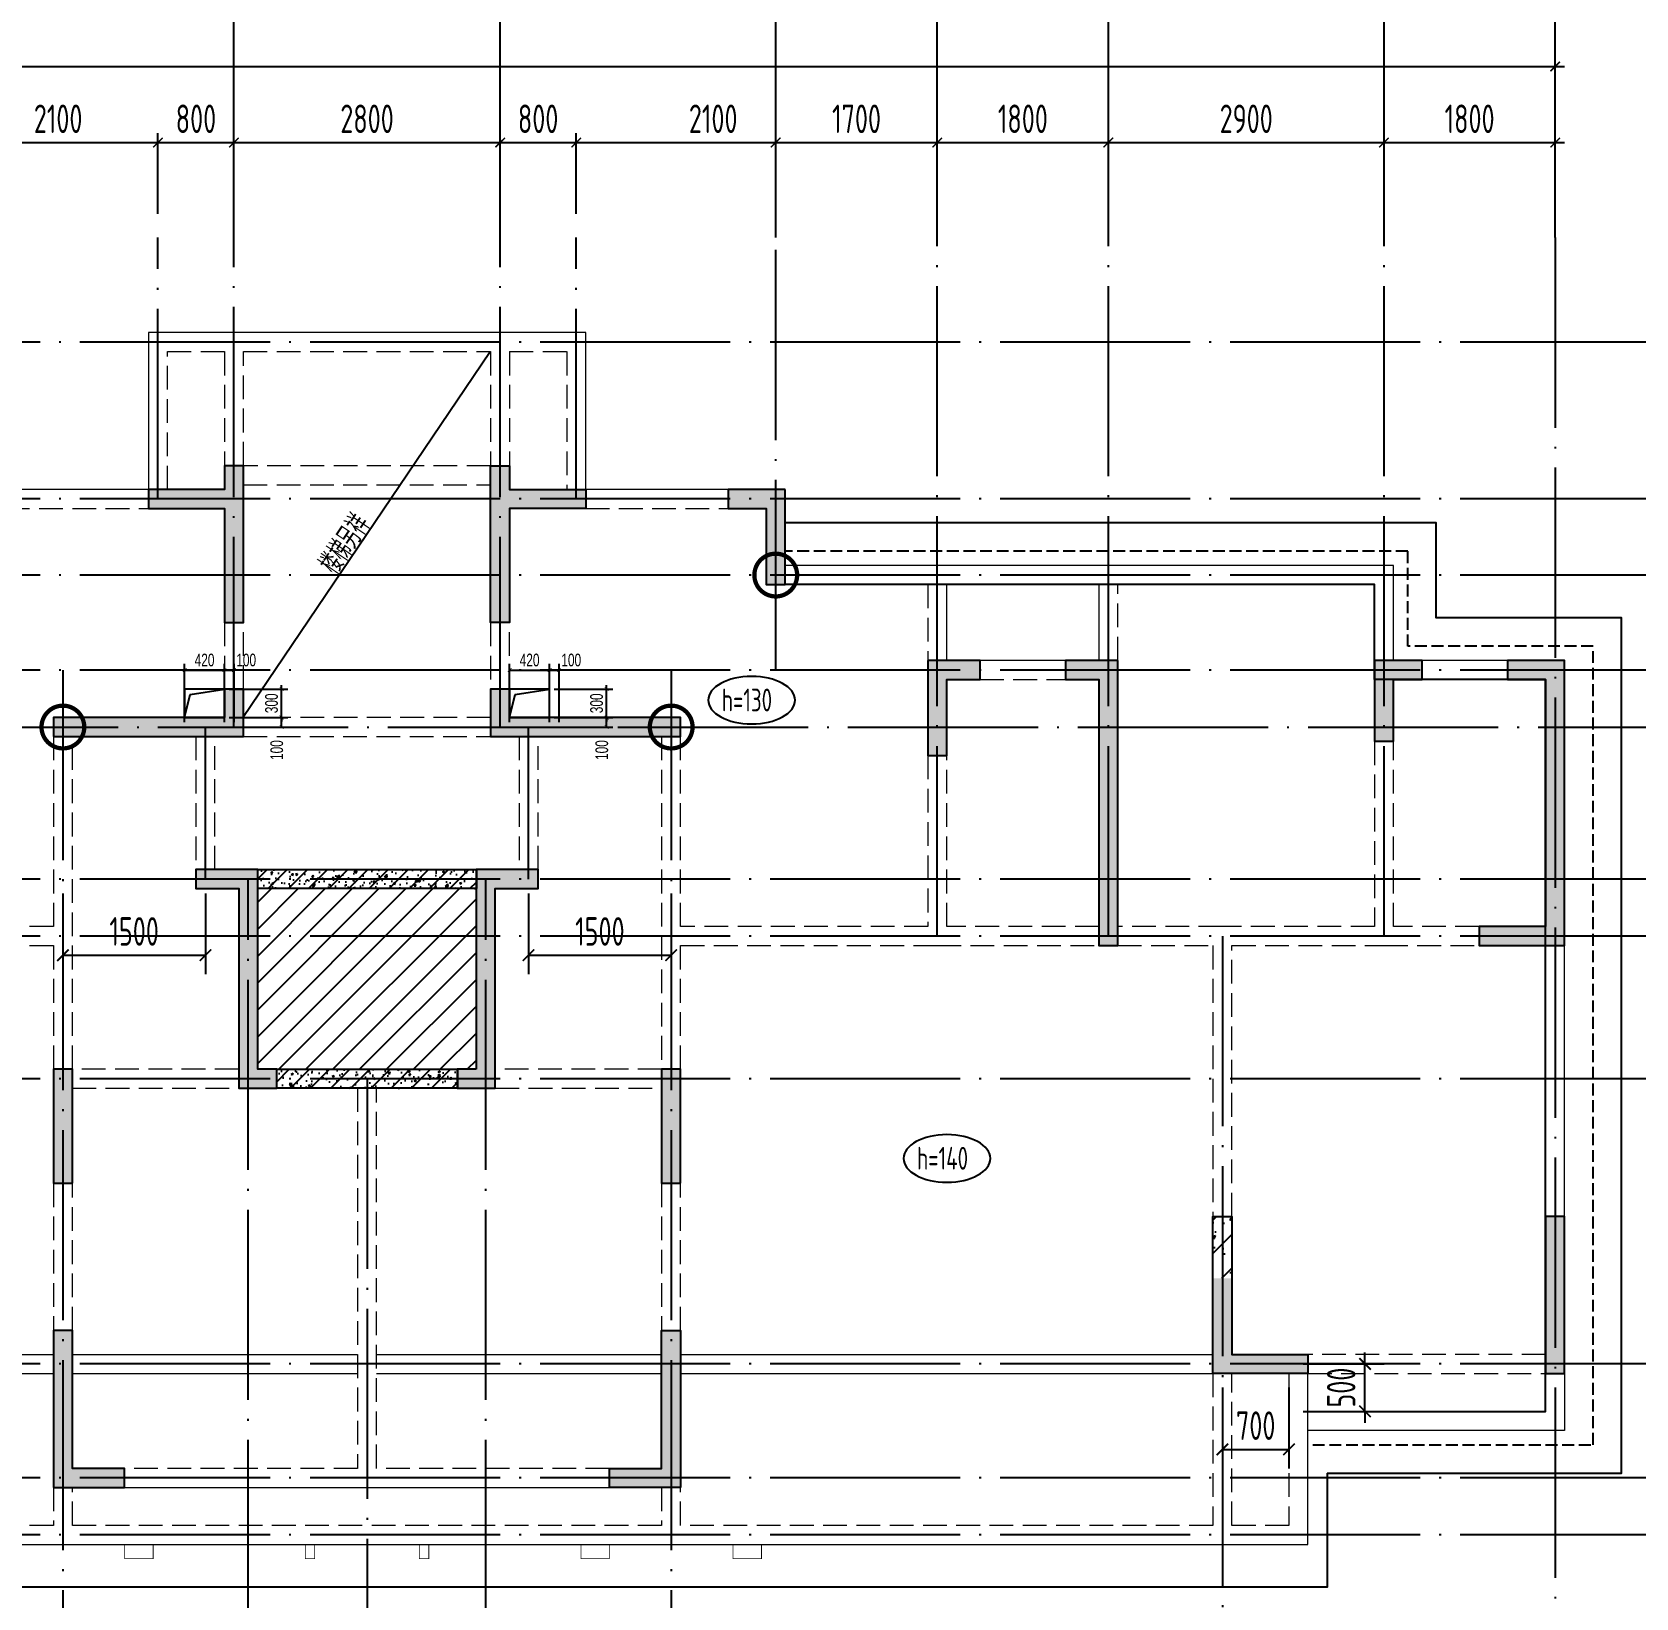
# Model space of a CAD drawing. Extents: x -668857 to 143095, y -247466 to 228182.
# Drawn here: x -179547 to -162672, y -145290 to -128815 of the extents above; entities that cross this region are included whole.
import ezdxf

# ---------------------------------------------------------------- set-up
doc = ezdxf.new("R2010")
doc.units = 0
doc.header["$LTSCALE"] = 1000
for name, pattern in [('#P_--_20B1_001_t3$0$DASH', [0.35, 0.25, -0.1]), ('DASH', [0.35, 0.25, -0.1]), ('DOTE', [2.42, 2, -0.2, 0.02, -0.2])]:
    doc.linetypes.add(name, pattern=pattern)
doc.layers.get('0').update_dxf_attribs({"linetype": 'CONTINUOUS'})
doc.layers.get('DEFPOINTS').update_dxf_attribs({"linetype": 'CONTINUOUS'})
doc.layers.add('+公共字体', color=7, linetype='CONTINUOUS', lineweight=20)
for name, color, linetype in [('A-AXIS', 1, 'CONTINUOUS'), ('A-DOTE', 10, 'DOTE'), ('HATCH', 8, 'CONTINUOUS'), ('ROOF', 183, 'CONTINUOUS'), ('S-B板填充', 251, 'CONTINUOUS'), ('S-B板标注', 3, 'CONTINUOUS'), ('S-B板边线', 2, 'CONTINUOUS'), ('S-B板配筋', 6, 'CONTINUOUS'), ('S-B板配筋号', 7, 'CONTINUOUS'), ('S-C承台编号', 6, 'CONTINUOUS'), ('S-D洞口', 4, 'CONTINUOUS'), ('S-D洞口标注', 3, 'CONTINUOUS'), ('S-J基础底板标注', 3, 'CONTINUOUS'), ('S-L主梁线', 4, 'DASH'), ('S-Q墙填充', 252, 'CONTINUOUS'), ('S-Q墙实线', 6, 'CONTINUOUS'), ('S-Q墙标注', 3, 'CONTINUOUS'), ('S-Y一般标注', 3, 'CONTINUOUS'), ('看线', 251, 'CONTINUOUS')]:
    doc.layers.add(name, color=color, linetype=linetype)
doc.styles.add('TSSD_DIMENSION', font='Tssdeng.shx', dxfattribs={"width": 0.7, "bigfont": 'tssdchn.shx'})
doc.styles.add('TSSD_REIN', font='tssdeng.shx', dxfattribs={"width": 0.7, "height": 300, "bigfont": 'tssdchn.shx'})
doc.styles.add('结构文字', font='zstxt.shx', dxfattribs={"width": 0.7, "bigfont": 'zshz.shx'})
doc.dimstyles.new('STRUCK', dxfattribs={"dimtxt": 400, "dimasz": 121, "dimexe": 200, "dimexo": 150, "dimgap": 115, "dimtad": 1, "dimdec": 0, "dimdsep": 46, "dimtxsty": '结构文字', "dimblk": 'ARCHTICK', "dimcen": 400, "dimclrd": 3, "dimclre": 3, "dimclrt": 7, "dimadec": 0, "dimazin": 0, "dimtfac": 1, "dimtdec": 0, "dimtix": 1, "dimtmove": 2, "dimatfit": 3, "dimldrblk": '_DIMX', "dimfxl": 0, "dimtolj": 1, "dimtzin": 0, "dimarcsym": 0})
doc.dimstyles.new('STRUCK30', dxfattribs={"dimscale": 0.33333, "dimtxt": 400, "dimasz": 121, "dimexe": 200, "dimexo": 150, "dimgap": 115, "dimtad": 1, "dimdec": 0, "dimdsep": 46, "dimtxsty": '结构文字', "dimblk": 'ARCHTICK', "dimcen": 400, "dimclrd": 3, "dimclre": 3, "dimclrt": 7, "dimadec": 0, "dimazin": 0, "dimtfac": 1, "dimtdec": 0, "dimtix": 1, "dimtmove": 2, "dimatfit": 3, "dimldrblk": '_DIMX', "dimfxl": 0, "dimtolj": 1, "dimtzin": 0, "dimarcsym": 0})
doc.dimstyles.new('TSSD_100_100', dxfattribs={"dimtxt": 300, "dimasz": 100, "dimexe": 100, "dimexo": 250, "dimgap": 100, "dimtad": 1, "dimdec": 0, "dimzin": 0, "dimdsep": 46, "dimtxsty": 'TSSD_DIMENSION', "dimblk": 'ARCHTICK', "dimcen": 0, "dimdle": 100, "dimclrt": 7, "dimadec": 0, "dimazin": 0, "dimtfac": 1, "dimtdec": 0, "dimtix": 1, "dimtmove": 2, "dimatfit": 3, "dimldrblk": 'ARCHTICK', "dimfxl": 0, "dimtolj": 1, "dimtzin": 0, "dimarcsym": 0})
pattern_1 = [(50, (221408.63, 60814.94), (215.17805, -18.82564), [22.5, -247.5]), (355, (221408.63, 60814.94), (-41.6254, 225.65764), [18, -198]), (100.4514, (221426.56, 60813.37), (173.5528, 206.83186), [19.12206, -210.34263]), (46.1842, (221408.63, 60874.94), (320.1723, -49.6557), [33.75, -371.25]), (96.6356, (221435.3, 60870.8), (280.3988, 292.23536), [28.6831, -315.5139]), (351.1842, (221408.63, 60874.94), (280.3986, 292.2356), [27, -297]), (21, (221438.63, 60859.94), (179.07212, -120.78567), [22.5, -247.5]), (326, (221438.63, 60859.94), (72.9946, 217.545), [18, -198]), (71.4514, (221453.55, 60849.87), (252.0668, 96.75915), [19.12206, -210.34263]), (37.5, (221408.63, 60814.94), (3.647957, 99.868156), [0, -195.6, 0, -201, 0, -198.75]), (7.5, (221408.63, 60814.94), (78.92086, 118.32351), [0, -114.6, 0, -191.1, 0, -75.75]), (327.5, (221341.73, 60814.94), (160.14673, -6.76646), [0, -75, 0, -234, 0, -310.5]), (317.5, (221311.73, 60814.94), (174.95585, 30.0315), [0, -97.5, 0, -155.4, 0, -220.5]), (45, (221408.63, 60814.94), (-106.06602, 106.06602), [])]

# ---------------------------------------------------------------- blocks, each defined once
blk = doc.blocks.new('_ArchTick')
at = {"color": 0, "linetype": 'ByBlock', "const_width": 0.15}
blk.add_lwpolyline([(-0.5, -0.5), (0.5, 0.5)], dxfattribs=at)
blk = doc.blocks.new('*D112')
at = {"layer": 'DEFPOINTS', "color": 0}
for p in [(40700, 19250), (39900, 18250), (40700, 18250)]:
    blk.add_point(p, dxfattribs=at)
at = {"layer": 'S-Y一般标注', "color": 0, "lineweight": -2}
for p, q in [((39800, 19250), (40800, 19250)), ((39900, 18500), (39900, 19350)), ((40700, 18500), (40700, 19350))]:
    blk.add_line(p, q, dxfattribs=at)
at = {"layer": 'S-Y一般标注', "color": 0, "lineweight": -2, "xscale": 100, "yscale": 100, "zscale": 100, "rotation": 180}
blk.add_blockref('_ArchTick', (39900, 19250), dxfattribs=at)
at = {"layer": 'S-Y一般标注', "color": 0, "lineweight": -2, "xscale": 100, "yscale": 100, "zscale": 100}
blk.add_blockref('_ArchTick', (40700, 19250), dxfattribs=at)
at = {"layer": 'S-Y一般标注', "color": 7, "insert": (40300, 19500), "char_height": 300, "attachment_point": 5, "style": 'TSSD_DIMENSION'}
blk.add_mtext('\\A1;800', dxfattribs=at)
blk = doc.blocks.new('*D113')
at = {"layer": 'DEFPOINTS', "color": 0}
for p in [(43500, 19250), (40700, 18250), (43500, 18250)]:
    blk.add_point(p, dxfattribs=at)
at = {"layer": 'S-Y一般标注', "color": 0, "lineweight": -2}
for p, q in [((40600, 19250), (43600, 19250)), ((40700, 18500), (40700, 19350)), ((43500, 18500), (43500, 19350))]:
    blk.add_line(p, q, dxfattribs=at)
at = {"layer": 'S-Y一般标注', "color": 0, "lineweight": -2, "xscale": 100, "yscale": 100, "zscale": 100, "rotation": 180}
blk.add_blockref('_ArchTick', (40700, 19250), dxfattribs=at)
at = {"layer": 'S-Y一般标注', "color": 0, "lineweight": -2, "xscale": 100, "yscale": 100, "zscale": 100}
blk.add_blockref('_ArchTick', (43500, 19250), dxfattribs=at)
at = {"layer": 'S-Y一般标注', "color": 7, "insert": (42100, 19500), "char_height": 300, "attachment_point": 5, "style": 'TSSD_DIMENSION'}
blk.add_mtext('\\A1;2800', dxfattribs=at)
blk = doc.blocks.new('*D114')
at = {"layer": 'DEFPOINTS', "color": 0}
for p in [(46400, 19250), (44300, 18250), (46400, 18250)]:
    blk.add_point(p, dxfattribs=at)
at = {"layer": 'S-Y一般标注', "color": 0, "lineweight": -2}
for p, q in [((44200, 19250), (46500, 19250)), ((44300, 18500), (44300, 19350)), ((46400, 18500), (46400, 19350))]:
    blk.add_line(p, q, dxfattribs=at)
at = {"layer": 'S-Y一般标注', "color": 0, "lineweight": -2, "xscale": 100, "yscale": 100, "zscale": 100, "rotation": 180}
blk.add_blockref('_ArchTick', (44300, 19250), dxfattribs=at)
at = {"layer": 'S-Y一般标注', "color": 0, "lineweight": -2, "xscale": 100, "yscale": 100, "zscale": 100}
blk.add_blockref('_ArchTick', (46400, 19250), dxfattribs=at)
at = {"layer": 'S-Y一般标注', "color": 7, "insert": (45742, 19500), "char_height": 300, "attachment_point": 5, "style": 'TSSD_DIMENSION'}
blk.add_mtext('\\A1;2100', dxfattribs=at)
blk = doc.blocks.new('*D115')
at = {"layer": 'DEFPOINTS', "color": 0}
for p in [(48100, 19250), (46400, 18250), (48100, 18250)]:
    blk.add_point(p, dxfattribs=at)
at = {"layer": 'S-Y一般标注', "color": 0, "lineweight": -2}
for p, q in [((46300, 19250), (48200, 19250)), ((46400, 18500), (46400, 19350)), ((48100, 18500), (48100, 19350))]:
    blk.add_line(p, q, dxfattribs=at)
at = {"layer": 'S-Y一般标注', "color": 0, "lineweight": -2, "xscale": 100, "yscale": 100, "zscale": 100, "rotation": 180}
blk.add_blockref('_ArchTick', (46400, 19250), dxfattribs=at)
at = {"layer": 'S-Y一般标注', "color": 0, "lineweight": -2, "xscale": 100, "yscale": 100, "zscale": 100}
blk.add_blockref('_ArchTick', (48100, 19250), dxfattribs=at)
at = {"layer": 'S-Y一般标注', "color": 7, "insert": (47250, 19500), "char_height": 300, "attachment_point": 5, "style": 'TSSD_DIMENSION'}
blk.add_mtext('\\A1;1700', dxfattribs=at)
blk = doc.blocks.new('*D116')
at = {"layer": 'DEFPOINTS', "color": 0}
for p in [(49900, 19250), (48100, 18250), (49900, 18250)]:
    blk.add_point(p, dxfattribs=at)
at = {"layer": 'S-Y一般标注', "color": 0, "lineweight": -2}
for p, q in [((48000, 19250), (50000, 19250)), ((48100, 18500), (48100, 19350)), ((49900, 18500), (49900, 19350))]:
    blk.add_line(p, q, dxfattribs=at)
at = {"layer": 'S-Y一般标注', "color": 0, "lineweight": -2, "xscale": 100, "yscale": 100, "zscale": 100, "rotation": 180}
blk.add_blockref('_ArchTick', (48100, 19250), dxfattribs=at)
at = {"layer": 'S-Y一般标注', "color": 0, "lineweight": -2, "xscale": 100, "yscale": 100, "zscale": 100}
blk.add_blockref('_ArchTick', (49900, 19250), dxfattribs=at)
at = {"layer": 'S-Y一般标注', "color": 7, "insert": (49000, 19500), "char_height": 300, "attachment_point": 5, "style": 'TSSD_DIMENSION'}
blk.add_mtext('\\A1;1800', dxfattribs=at)
blk = doc.blocks.new('*D117')
at = {"layer": 'DEFPOINTS', "color": 0}
for p in [(52800, 19250), (49900, 18250), (52800, 18250)]:
    blk.add_point(p, dxfattribs=at)
at = {"layer": 'S-Y一般标注', "color": 0, "lineweight": -2}
for p, q in [((49800, 19250), (52900, 19250)), ((49900, 18500), (49900, 19350)), ((52800, 18500), (52800, 19350))]:
    blk.add_line(p, q, dxfattribs=at)
at = {"layer": 'S-Y一般标注', "color": 0, "lineweight": -2, "xscale": 100, "yscale": 100, "zscale": 100, "rotation": 180}
blk.add_blockref('_ArchTick', (49900, 19250), dxfattribs=at)
at = {"layer": 'S-Y一般标注', "color": 0, "lineweight": -2, "xscale": 100, "yscale": 100, "zscale": 100}
blk.add_blockref('_ArchTick', (52800, 19250), dxfattribs=at)
at = {"layer": 'S-Y一般标注', "color": 7, "insert": (51350, 19500), "char_height": 300, "attachment_point": 5, "style": 'TSSD_DIMENSION'}
blk.add_mtext('\\A1;2900', dxfattribs=at)
blk = doc.blocks.new('*D118')
at = {"layer": 'DEFPOINTS', "color": 0}
for p in [(54600, 19250), (52800, 18250), (54600, 18250)]:
    blk.add_point(p, dxfattribs=at)
at = {"layer": 'S-Y一般标注', "color": 0, "lineweight": -2}
for p, q in [((52700, 19250), (54700, 19250)), ((52800, 18500), (52800, 19350)), ((54600, 18500), (54600, 19350))]:
    blk.add_line(p, q, dxfattribs=at)
at = {"layer": 'S-Y一般标注', "color": 0, "lineweight": -2, "xscale": 100, "yscale": 100, "zscale": 100, "rotation": 180}
blk.add_blockref('_ArchTick', (52800, 19250), dxfattribs=at)
at = {"layer": 'S-Y一般标注', "color": 0, "lineweight": -2, "xscale": 100, "yscale": 100, "zscale": 100}
blk.add_blockref('_ArchTick', (54600, 19250), dxfattribs=at)
at = {"layer": 'S-Y一般标注', "color": 7, "insert": (53700, 19500), "char_height": 300, "attachment_point": 5, "style": 'TSSD_DIMENSION'}
blk.add_mtext('\\A1;1800', dxfattribs=at)
blk = doc.blocks.new('*D119')
at = {"layer": 'DEFPOINTS', "color": 0}
for p in [(54600, 20050), (4600, 18250), (54600, 18250)]:
    blk.add_point(p, dxfattribs=at)
at = {"layer": 'S-Y一般标注', "color": 0, "lineweight": -2}
for p, q in [((4600, 18500), (4600, 20150)), ((54600, 18500), (54600, 20150)), ((4500, 20050), (54700, 20050))]:
    blk.add_line(p, q, dxfattribs=at)
at = {"layer": 'S-Y一般标注', "color": 0, "lineweight": -2, "xscale": 100, "yscale": 100, "zscale": 100, "rotation": 180}
blk.add_blockref('_ArchTick', (4600, 20050), dxfattribs=at)
at = {"layer": 'S-Y一般标注', "color": 0, "lineweight": -2, "xscale": 100, "yscale": 100, "zscale": 100}
blk.add_blockref('_ArchTick', (54600, 20050), dxfattribs=at)
at = {"layer": 'S-Y一般标注', "color": 7, "insert": (29600, 20300), "char_height": 300, "attachment_point": 5, "style": 'TSSD_DIMENSION'}
blk.add_mtext('\\A1;50000', dxfattribs=at)
blk = doc.blocks.new('*D132')
at = {"layer": 'DEFPOINTS', "color": 0}
for p in [(39900, 19250), (37800, 18250), (39900, 18250)]:
    blk.add_point(p, dxfattribs=at)
at = {"layer": 'S-Y一般标注', "color": 0, "lineweight": -2}
for p, q in [((37700, 19250), (40000, 19250)), ((37800, 18500), (37800, 19350)), ((39900, 18500), (39900, 19350))]:
    blk.add_line(p, q, dxfattribs=at)
at = {"layer": 'S-Y一般标注', "color": 0, "lineweight": -2, "xscale": 100, "yscale": 100, "zscale": 100, "rotation": 180}
blk.add_blockref('_ArchTick', (37800, 19250), dxfattribs=at)
at = {"layer": 'S-Y一般标注', "color": 0, "lineweight": -2, "xscale": 100, "yscale": 100, "zscale": 100}
blk.add_blockref('_ArchTick', (39900, 19250), dxfattribs=at)
at = {"layer": 'S-Y一般标注', "color": 7, "insert": (38850, 19500), "char_height": 300, "attachment_point": 5, "style": 'TSSD_DIMENSION'}
blk.add_mtext('\\A1;2100', dxfattribs=at)
blk = doc.blocks.new('*D133')
at = {"layer": 'DEFPOINTS', "color": 0}
for p in [(44300, 19250), (43500, 18250), (44300, 18250)]:
    blk.add_point(p, dxfattribs=at)
at = {"layer": 'S-Y一般标注', "color": 0, "lineweight": -2}
for p, q in [((43400, 19250), (44400, 19250)), ((43500, 18500), (43500, 19350)), ((44300, 18500), (44300, 19350))]:
    blk.add_line(p, q, dxfattribs=at)
at = {"layer": 'S-Y一般标注', "color": 0, "lineweight": -2, "xscale": 100, "yscale": 100, "zscale": 100, "rotation": 180}
blk.add_blockref('_ArchTick', (43500, 19250), dxfattribs=at)
at = {"layer": 'S-Y一般标注', "color": 0, "lineweight": -2, "xscale": 100, "yscale": 100, "zscale": 100}
blk.add_blockref('_ArchTick', (44300, 19250), dxfattribs=at)
at = {"layer": 'S-Y一般标注', "color": 7, "insert": (43900, 19500), "char_height": 300, "attachment_point": 5, "style": 'TSSD_DIMENSION'}
blk.add_mtext('\\A1;800', dxfattribs=at)
blk = doc.blocks.new('*D1054')
at = {"layer": 'DEFPOINTS', "color": 0}
for p in [(-174102, -135727), (-173502, -135727), (-174102, -136027)]:
    blk.add_point(p, dxfattribs=at)
at = {"layer": 'S-D洞口标注', "color": 3, "lineweight": -2}
for p, q in [((-174052, -135727), (-173436, -135727)), ((-173502, -135727), (-173502, -135687)), ((-173502, -136027), (-173502, -135727)), ((-174052, -136027), (-173436, -136027)), ((-173502, -136027), (-173502, -136067))]:
    blk.add_line(p, q, dxfattribs=at)
at = {"layer": 'S-D洞口标注', "color": 3, "lineweight": -2, "xscale": 40.33293, "yscale": 40.33293, "zscale": 40.33293}
for p, rotation in [((-173502, -135727), 270), ((-173502, -136027), 90)]:
    blk.add_blockref('_ArchTick', p, dxfattribs=dict(at, rotation=rotation))
at = {"layer": 'S-D洞口标注', "color": 7, "insert": (-173607, -135877), "char_height": 133.3, "attachment_point": 5, "rotation": 90, "style": '结构文字'}
blk.add_mtext('\\A1;300', dxfattribs=at)
blk = doc.blocks.new('_DIMX')
blk.add_line((-150, 0), (150, 0))
at = {"const_width": 50}
blk.add_lwpolyline([(-70, -70), (70, 70)], dxfattribs=at)
blk = doc.blocks.new('*D1055')
at = {"layer": 'DEFPOINTS', "color": 0}
for p in [(-174102, -135527), (-174522, -136127), (-174102, -136127)]:
    blk.add_point(p, dxfattribs=at)
at = {"layer": 'S-D洞口标注', "color": 3, "lineweight": -2}
for p, q in [((-174522, -136077), (-174522, -135461)), ((-174102, -136077), (-174102, -135461)), ((-174522, -135527), (-174102, -135527))]:
    blk.add_line(p, q, dxfattribs=at)
at = {"layer": 'S-D洞口标注', "color": 3, "lineweight": -2, "xscale": 40.33293, "yscale": 40.33293, "zscale": 40.33293, "rotation": 180}
blk.add_blockref('_ArchTick', (-174522, -135527), dxfattribs=at)
at = {"layer": 'S-D洞口标注', "color": 3, "lineweight": -2, "xscale": 40.33293, "yscale": 40.33293, "zscale": 40.33293}
blk.add_blockref('_ArchTick', (-174102, -135527), dxfattribs=at)
at = {"layer": 'S-D洞口标注', "color": 7, "insert": (-174312, -135422), "char_height": 133.3, "attachment_point": 5, "style": '结构文字'}
blk.add_mtext('\\A1;420', dxfattribs=at)
blk = doc.blocks.new('*D1056')
at = {"layer": 'DEFPOINTS', "color": 0}
for p in [(-174002, -135527), (-174102, -136127), (-174002, -136127)]:
    blk.add_point(p, dxfattribs=at)
at = {"layer": 'S-D洞口标注', "color": 3, "lineweight": -2}
for p, q in [((-174102, -136077), (-174102, -135461)), ((-174002, -136077), (-174002, -135461)), ((-174102, -135527), (-174002, -135527))]:
    blk.add_line(p, q, dxfattribs=at)
at = {"layer": 'S-D洞口标注', "color": 3, "lineweight": -2, "xscale": 40.33293, "yscale": 40.33293, "zscale": 40.33293, "rotation": 180}
blk.add_blockref('_ArchTick', (-174102, -135527), dxfattribs=at)
at = {"layer": 'S-D洞口标注', "color": 3, "lineweight": -2, "xscale": 40.33293, "yscale": 40.33293, "zscale": 40.33293}
blk.add_blockref('_ArchTick', (-174002, -135527), dxfattribs=at)
at = {"layer": 'S-D洞口标注', "color": 7, "insert": (-173874, -135422), "char_height": 133.3, "attachment_point": 5, "style": '结构文字'}
blk.add_mtext('\\A1;100', dxfattribs=at)
blk = doc.blocks.new('*D1057')
at = {"layer": 'DEFPOINTS', "color": 0}
for p in [(-174102, -136027), (-174102, -136127), (-173502, -136027)]:
    blk.add_point(p, dxfattribs=at)
at = {"layer": 'S-D洞口标注', "color": 3, "lineweight": -2}
for p, q in [((-174052, -136027), (-173436, -136027)), ((-174052, -136127), (-173436, -136127)), ((-173502, -136127), (-173502, -136027))]:
    blk.add_line(p, q, dxfattribs=at)
at = {"layer": 'S-D洞口标注', "color": 3, "lineweight": -2, "xscale": 40.33293, "yscale": 40.33293, "zscale": 40.33293}
for p, rotation in [((-173502, -136027), 90), ((-173502, -136127), 270)]:
    blk.add_blockref('_ArchTick', p, dxfattribs=dict(at, rotation=rotation))
at = {"layer": 'S-D洞口标注', "color": 7, "insert": (-173552, -136369), "char_height": 133.3, "attachment_point": 5, "rotation": 90, "style": '结构文字'}
blk.add_mtext('\\A1;100', dxfattribs=at)
blk = doc.blocks.new('*D1058')
at = {"layer": 'DEFPOINTS', "color": 0}
for p in [(-177522, -135727), (-176922, -135727), (-177522, -136027)]:
    blk.add_point(p, dxfattribs=at)
at = {"layer": 'S-D洞口标注', "color": 3, "lineweight": -2}
for p, q in [((-177472, -135727), (-176856, -135727)), ((-176922, -135727), (-176922, -135687)), ((-176922, -136027), (-176922, -135727)), ((-177472, -136027), (-176856, -136027)), ((-176922, -136027), (-176922, -136067))]:
    blk.add_line(p, q, dxfattribs=at)
at = {"layer": 'S-D洞口标注', "color": 3, "lineweight": -2, "xscale": 40.33293, "yscale": 40.33293, "zscale": 40.33293}
for p, rotation in [((-176922, -135727), 270), ((-176922, -136027), 90)]:
    blk.add_blockref('_ArchTick', p, dxfattribs=dict(at, rotation=rotation))
at = {"layer": 'S-D洞口标注', "color": 7, "insert": (-177027, -135877), "char_height": 133.3, "attachment_point": 5, "rotation": 90, "style": '结构文字'}
blk.add_mtext('\\A1;300', dxfattribs=at)
blk = doc.blocks.new('*D1059')
at = {"layer": 'DEFPOINTS', "color": 0}
for p in [(-177522, -135527), (-177942, -136127), (-177522, -136127)]:
    blk.add_point(p, dxfattribs=at)
at = {"layer": 'S-D洞口标注', "color": 3, "lineweight": -2}
for p, q in [((-177942, -136077), (-177942, -135461)), ((-177522, -136077), (-177522, -135461)), ((-177942, -135527), (-177522, -135527))]:
    blk.add_line(p, q, dxfattribs=at)
at = {"layer": 'S-D洞口标注', "color": 3, "lineweight": -2, "xscale": 40.33293, "yscale": 40.33293, "zscale": 40.33293, "rotation": 180}
blk.add_blockref('_ArchTick', (-177942, -135527), dxfattribs=at)
at = {"layer": 'S-D洞口标注', "color": 3, "lineweight": -2, "xscale": 40.33293, "yscale": 40.33293, "zscale": 40.33293}
blk.add_blockref('_ArchTick', (-177522, -135527), dxfattribs=at)
at = {"layer": 'S-D洞口标注', "color": 7, "insert": (-177732, -135422), "char_height": 133.3, "attachment_point": 5, "style": '结构文字'}
blk.add_mtext('\\A1;420', dxfattribs=at)
blk = doc.blocks.new('*D1060')
at = {"layer": 'DEFPOINTS', "color": 0}
for p in [(-177422, -135527), (-177522, -136127), (-177422, -136127)]:
    blk.add_point(p, dxfattribs=at)
at = {"layer": 'S-D洞口标注', "color": 3, "lineweight": -2}
for p, q in [((-177522, -136077), (-177522, -135461)), ((-177422, -136077), (-177422, -135461)), ((-177522, -135527), (-177422, -135527))]:
    blk.add_line(p, q, dxfattribs=at)
at = {"layer": 'S-D洞口标注', "color": 3, "lineweight": -2, "xscale": 40.33293, "yscale": 40.33293, "zscale": 40.33293, "rotation": 180}
blk.add_blockref('_ArchTick', (-177522, -135527), dxfattribs=at)
at = {"layer": 'S-D洞口标注', "color": 3, "lineweight": -2, "xscale": 40.33293, "yscale": 40.33293, "zscale": 40.33293}
blk.add_blockref('_ArchTick', (-177422, -135527), dxfattribs=at)
at = {"layer": 'S-D洞口标注', "color": 7, "insert": (-177294, -135422), "char_height": 133.3, "attachment_point": 5, "style": '结构文字'}
blk.add_mtext('\\A1;100', dxfattribs=at)
blk = doc.blocks.new('*D1061')
at = {"layer": 'DEFPOINTS', "color": 0}
for p in [(-177522, -136027), (-177522, -136127), (-176922, -136027)]:
    blk.add_point(p, dxfattribs=at)
at = {"layer": 'S-D洞口标注', "color": 3, "lineweight": -2}
for p, q in [((-177472, -136027), (-176856, -136027)), ((-177472, -136127), (-176856, -136127)), ((-176922, -136127), (-176922, -136027))]:
    blk.add_line(p, q, dxfattribs=at)
at = {"layer": 'S-D洞口标注', "color": 3, "lineweight": -2, "xscale": 40.33293, "yscale": 40.33293, "zscale": 40.33293}
for p, rotation in [((-176922, -136027), 90), ((-176922, -136127), 270)]:
    blk.add_blockref('_ArchTick', p, dxfattribs=dict(at, rotation=rotation))
at = {"layer": 'S-D洞口标注', "color": 7, "insert": (-176972, -136369), "char_height": 133.3, "attachment_point": 5, "rotation": 90, "style": '结构文字'}
blk.add_mtext('\\A1;100', dxfattribs=at)
blk = doc.blocks.new('20210729.21383035')
at = {"color": 30, "const_width": 8}
for points in [[(35650, 450), (35650, 300), (35950, 300), (35950, 450)], [(37550, 450), (37550, 300), (37650, 300), (37650, 450)], [(38850, 450), (38850, 300), (38750, 300), (38750, 450)], [(40750, 450), (40750, 300), (40450, 300), (40450, 450)], [(42350, 450), (42350, 300), (42050, 300), (42050, 450)]]:
    blk.add_lwpolyline(points, dxfattribs=at)
at = {"layer": 'ROOF', "ltscale": 0.8}
for points in [[(48300, 1200), (51400, 1200), (51400, 10200), (49450, 10200), (49450, 11200), (42600, 11200)], [(48150, 1850), (50600, 1850), (50600, 9550), (48800, 9550), (48800, 10550), (42600, 10550)]]:
    blk.add_lwpolyline(points, dxfattribs=at)
at = {"layer": '看线', "color": 202, "linetype": '#P_--_20B1_001_t3$0$DASH', "ltscale": 0.5}
blk.add_lwpolyline([(48150, 1500), (51100, 1500), (51100, 9900), (49150, 9900), (49150, 10900), (42600, 10900)], dxfattribs=at)
at = {"layer": '看线', "color": 201}
blk.add_lwpolyline([(48300, 1200), (48300, 0), (28100, 0), (28100, 1500), (25700, 1500)], dxfattribs=at)
blk = doc.blocks.new('20210803.22403995')
at = {"layer": '+公共字体', "color": 2, "const_width": 45}
for points in [[(-822438, -168387, 1), (-822438, -167937, 1), (-822438, -168387, -1)], [(-829938, -169986, 1), (-829938, -169536, 1), (-829938, -169986, -1)], [(-823538, -169986, 1), (-823538, -169536, 1), (-823538, -169986, -1)]]:
    blk.add_lwpolyline(points, format="xyb", dxfattribs=at)
blk = doc.blocks.new('20210804.00390298')
at = {"layer": 'S-Q墙填充'}
h = blk.add_hatch(dxfattribs=at)
h.set_pattern_fill('ARMORED', color=252, scale=30, style=0)
h.set_pattern_definition(pattern_1)
h.paths.add_polyline_path([(76842, 63749), (79142, 63749), (79142, 63549), (76842, 63549)])
h = blk.add_hatch(dxfattribs=at)
h.set_pattern_fill('ARMORED', color=252, scale=30, style=0)
h.set_pattern_definition(pattern_1)
h.paths.add_polyline_path([(77042, 61649), (78942, 61649), (78942, 61449), (77042, 61449)])
at = {"layer": 'S-B板边线'}
for points in [[(76842, 63749), (79142, 63749), (79142, 63549), (76842, 63549)], [(77042, 61649), (78942, 61649), (78942, 61449), (77042, 61449)]]:
    blk.add_lwpolyline(points, close=True, dxfattribs=at)
blk = doc.blocks.new('20210808.03393248')
at = {"layer": 'HATCH'}
h = blk.add_hatch(dxfattribs=at)
h.set_pattern_fill('ARMORED', color=252, scale=50, style=0)
h.set_pattern_definition([(50, (0, 0), (358.6301, -31.37607), [37.5, -412.5]), (355, (0, 0), (-69.3757, 376.0961), [30, -330]), (100.4514, (29.9, -2.6), (289.2547, 344.7198), [31.8701, -350.57106]), (46.1842, (0, 100), (533.6205, -82.7595), [56.25, -618.75]), (96.6356, (44.47, 93.1), (467.3314, 487.059), [47.8051, -525.8565]), (351.1842, (0, 100), (467.331, 487.0593), [45, -495]), (21, (50, 75), (298.4535, -201.30945), [37.5, -412.5]), (326, (50, 75), (121.6577, 362.575), [30, -330]), (71.4514, (74.87, 58.22), (420.1113, 161.26525), [31.8701, -350.57106]), (37.5, (0, 0), (6.07993, 166.44693), [0, -326, 0, -335, 0, -331.25]), (7.5, (0, 0), (131.53477, 197.20586), [0, -191, 0, -318.5, 0, -126.25]), (327.5, (-111.5, 0), (266.91122, -11.27744), [0, -125, 0, -390, 0, -517.5]), (317.5, (-161.5, 0), (291.5931, 50.0525), [0, -162.5, 0, -259, 0, -367.5]), (45, (0, 0), (-176.7767, 176.7767), [])])
h.paths.add_polyline_path([(120660, -101270), (120460, -101270), (120460, -101920), (120660, -101920)])
at = {"layer": 'S-Q墙填充'}
h = blk.add_hatch(color=252, dxfattribs=at)
h.dxf.hatch_style = 1
h.paths.add_polyline_path([(110260, -93720), (110260, -93370), (110060, -93370), (110060, -93620), (109261, -93620), (109261, -93820), (110060, -93820), (110060, -95020), (110260, -95020)])
h = blk.add_hatch(color=252, dxfattribs=at)
h.dxf.hatch_style = 1
h.paths.add_polyline_path([(112860, -93720), (112860, -93370), (113060, -93370), (113060, -93620), (113861, -93620), (113861, -93820), (113060, -93820), (113060, -95020), (112860, -95020)])
h = blk.add_hatch(color=252, dxfattribs=at)
h.dxf.hatch_style = 1
h.paths.add_polyline_path([(115960, -93620), (115361, -93620), (115361, -93820), (115760, -93820), (115760, -94620), (115960, -94620)])
h = blk.add_hatch(color=252, dxfattribs=at)
h.dxf.hatch_style = 1
h.paths.add_polyline_path([(117460, -95420), (117460, -96420), (117660, -96420), (117660, -95620), (118010, -95620), (118010, -95420)])
h = blk.add_hatch(color=252, dxfattribs=at)
h.dxf.hatch_style = 1
h.paths.add_polyline_path([(119460, -95420), (118910, -95420), (118910, -95620), (119260, -95620), (119260, -98420), (119460, -98420)])
h = blk.add_hatch(color=252, dxfattribs=at)
h.dxf.hatch_style = 1
h.paths.add_polyline_path([(122160, -95420), (122160, -96270), (122360, -96270), (122360, -95620), (122660, -95620), (122660, -95420)])
h = blk.add_hatch(color=252, dxfattribs=at)
h.dxf.hatch_style = 1
h.paths.add_polyline_path([(123960, -98220), (123260, -98220), (123260, -98420), (124160, -98420), (124160, -95420), (123560, -95420), (123560, -95620), (123960, -95620)])
h = blk.add_hatch(color=252, dxfattribs=at)
h.dxf.hatch_style = 1
h.paths.add_polyline_path([(108260, -96220), (109860, -96220), (110260, -96220), (110260, -95720), (110060, -95720), (110060, -96020), (109860, -96020), (108260, -96020)])
h = blk.add_hatch(color=252, dxfattribs=at)
h.dxf.hatch_style = 1
h.paths.add_polyline_path([(113060, -96020), (113060, -95720), (112860, -95720), (112860, -96220), (113260, -96220), (114860, -96220), (114860, -96020), (113260, -96020)])
h = blk.add_hatch(color=252, dxfattribs=at)
h.dxf.hatch_style = 1
h.paths.add_polyline_path([(110410, -97620), (109760, -97620), (109760, -97820), (110210, -97820), (110210, -99920), (110610, -99920), (110610, -99720), (110410, -99720)])
h = blk.add_hatch(color=252, dxfattribs=at)
h.dxf.hatch_style = 1
h.paths.add_polyline_path([(112710, -99720), (112510, -99720), (112510, -99920), (112910, -99920), (112910, -97820), (113360, -97820), (113360, -97620), (112710, -97620)])
h = blk.add_hatch(color=252, dxfattribs=at)
h.dxf.hatch_style = 1
h.paths.add_polyline_path([(108460, -100920), (108460, -99720), (108260, -99720), (108260, -100920)])
h = blk.add_hatch(color=252, dxfattribs=at)
h.dxf.hatch_style = 1
h.paths.add_polyline_path([(114860, -100920), (114860, -99720), (114660, -99720), (114660, -100920)])
h = blk.add_hatch(color=252, dxfattribs=at)
h.dxf.hatch_style = 1
h.paths.add_polyline_path([(124160, -102920), (124160, -101270), (123960, -101270), (123960, -102920)])
h = blk.add_hatch(color=252, dxfattribs=at)
h.dxf.hatch_style = 1
h.paths.add_polyline_path([(120460, -101920), (120660, -101920), (120660, -102720), (121360, -102720), (121460, -102720), (121460, -102920), (121360, -102920), (120460, -102920)])
h = blk.add_hatch(color=252, dxfattribs=at)
h.dxf.hatch_style = 1
h.paths.add_polyline_path([(108260, -104120), (109010, -104120), (109010, -103920), (108460, -103920), (108460, -102470), (108260, -102470)])
h = blk.add_hatch(color=252, dxfattribs=at)
h.dxf.hatch_style = 1
h.paths.add_polyline_path([(114860, -104120), (114110, -104120), (114110, -103920), (114660, -103920), (114660, -102820), (114660, -102470), (114860, -102470), (114860, -102820)])
at = {"layer": 'S-L主梁线', "linetype": 'ByBlock', "lineweight": 18}
for p, q in [((109261, -91970), (109261, -93620)), ((110161, -91970), (109261, -91970)), ((112960, -91970), (110161, -91970)), ((113861, -91970), (112960, -91970)), ((113861, -93620), (113861, -91970)), ((109261, -93620), (107760, -93620)), ((115361, -93620), (113861, -93620)), ((117560, -94420), (115960, -94420)), ((119360, -94420), (117560, -94420)), ((122360, -94420), (119360, -94420)), ((122360, -95420), (122360, -94420)), ((117660, -94620), (119260, -94620)), ((117660, -95420), (117660, -94620)), ((119260, -94620), (119260, -95420)), ((118910, -95420), (118010, -95420)), ((123560, -95420), (122660, -95420)), ((124160, -101270), (124160, -98420)), ((111560, -99720), (110610, -99720)), ((112510, -99720), (111560, -99720)), ((102660, -102720), (108260, -102720)), ((108460, -102720), (111460, -102720)), ((111660, -102720), (114660, -102720)), ((114860, -102720), (120460, -102720)), ((102660, -102920), (108260, -102920)), ((108460, -102920), (111460, -102920)), ((111660, -102920), (114660, -102920)), ((114860, -102920), (120460, -102920)), ((121460, -104720), (121460, -102920)), ((124160, -102920), (124160, -103520)), ((124160, -103520), (121460, -103520)), ((109010, -104120), (111560, -104120)), ((111560, -104120), (114110, -104120)), ((102560, -104720), (120560, -104720)), ((120560, -104720), (121460, -104720))]:
    blk.add_line(p, q, dxfattribs=at)
at = {"layer": 'S-L主梁线', "linetype": 'DASH', "lineweight": 18}
for p, q in [((109461, -93620), (109461, -92170)), ((109461, -92170), (110061, -92170)), ((110061, -92170), (110061, -93370)), ((110261, -92170), (112860, -92170)), ((110261, -93370), (110261, -92170)), ((112860, -92170), (112860, -93370)), ((113060, -92170), (113661, -92170)), ((113060, -92170), (113060, -93370)), ((113661, -92170), (113661, -93620)), ((112860, -93370), (110261, -93370)), ((110261, -93570), (112860, -93570)), ((107760, -93820), (109261, -93820)), ((113861, -93820), (115361, -93820)), ((115960, -94620), (117460, -94620)), ((117460, -94620), (117460, -95420)), ((119460, -94620), (122160, -94620)), ((119460, -95420), (119460, -94620)), ((122160, -94620), (122160, -95420)), ((110060, -95020), (110060, -95720)), ((110260, -95720), (110260, -95020)), ((112860, -95020), (112860, -95720)), ((113060, -95720), (113060, -95020)), ((118010, -95620), (118910, -95620)), ((122660, -95620), (123560, -95620)), ((112860, -96020), (110260, -96020)), ((108260, -96220), (108260, -98220)), ((108460, -98320), (108460, -96220)), ((109760, -96220), (109760, -97620)), ((109960, -97620), (109960, -96220)), ((110260, -96220), (112860, -96220)), ((113160, -96220), (113160, -97620)), ((113360, -97620), (113360, -96220)), ((114660, -96220), (114660, -98320)), ((114860, -98220), (114860, -96220)), ((122160, -96270), (122160, -98220)), ((122360, -98220), (122360, -96270)), ((117460, -96420), (117460, -98220)), ((117660, -98220), (117660, -96420)), ((112710, -97620), (110410, -97620)), ((110410, -97820), (112710, -97820)), ((108260, -98220), (105660, -98220)), ((108460, -99720), (108460, -98320)), ((114660, -98320), (114660, -99720)), ((117460, -98220), (114860, -98220)), ((119260, -98220), (117660, -98220)), ((120560, -98220), (119460, -98220)), ((122160, -98220), (120560, -98220)), ((123260, -98220), (122360, -98220)), ((105560, -98420), (108260, -98420)), ((108260, -98420), (108260, -99720)), ((114860, -98420), (117560, -98420)), ((114860, -99720), (114860, -98420)), ((117560, -98420), (119260, -98420)), ((119460, -98420), (120460, -98420)), ((120460, -98420), (120460, -101270)), ((120660, -98420), (122260, -98420)), ((120660, -101270), (120660, -98420)), ((122260, -98420), (123260, -98420)), ((123960, -98420), (123960, -101270)), ((110210, -99720), (108460, -99720)), ((114660, -99720), (112910, -99720)), ((108460, -99920), (110210, -99920)), ((110610, -99920), (111460, -99920)), ((111460, -99920), (111460, -103920)), ((111660, -103920), (111660, -99920)), ((111660, -99920), (112510, -99920)), ((112910, -99920), (114660, -99920)), ((108260, -100920), (108260, -102470)), ((108460, -102470), (108460, -100920)), ((114660, -100920), (114660, -102470)), ((114860, -102470), (114860, -100920)), ((123960, -102720), (121460, -102720)), ((120460, -102920), (120460, -104520)), ((120660, -104520), (120660, -102920)), ((121260, -102920), (121260, -104520)), ((121460, -102920), (123960, -102920)), ((123960, -103320), (123960, -102920)), ((121460, -103320), (123960, -103320)), ((111460, -103920), (109010, -103920)), ((114110, -103920), (111660, -103920)), ((108260, -104120), (108260, -104520)), ((108460, -104520), (108460, -104120)), ((114660, -104120), (114660, -104520)), ((114860, -104520), (114860, -104120)), ((108260, -104520), (102660, -104520)), ((114660, -104520), (108460, -104520)), ((120460, -104520), (114860, -104520)), ((121260, -104520), (120660, -104520))]:
    blk.add_line(p, q, dxfattribs=at)
at = {"layer": 'S-Q墙实线'}
for points in [[(110260, -93720), (110260, -93370), (110060, -93370), (110060, -93620), (109261, -93620), (109261, -93820), (110060, -93820), (110060, -95020), (110260, -95020), (110260, -93720)], [(112860, -93720), (112860, -93370), (113060, -93370), (113060, -93620), (113861, -93620), (113861, -93820), (113060, -93820), (113060, -95020), (112860, -95020), (112860, -93720)], [(121360, -102720), (121460, -102720), (121460, -102920), (121360, -102920), (120460, -102920), (120460, -101270), (120660, -101270), (120660, -102720), (121360, -102720)]]:
    blk.add_lwpolyline(points, dxfattribs=at)
for points in [[(115960, -93620), (115361, -93620), (115361, -93820), (115760, -93820), (115760, -94620), (115960, -94620)], [(117460, -95420), (117460, -96420), (117660, -96420), (117660, -95620), (118010, -95620), (118010, -95420)], [(119460, -95420), (118910, -95420), (118910, -95620), (119260, -95620), (119260, -98420), (119460, -98420)], [(122160, -95420), (122160, -96270), (122360, -96270), (122360, -95620), (122660, -95620), (122660, -95420)], [(123960, -98220), (123260, -98220), (123260, -98420), (124160, -98420), (124160, -95420), (123560, -95420), (123560, -95620), (123960, -95620)], [(108260, -96220), (109860, -96220), (110260, -96220), (110260, -95720), (110060, -95720), (110060, -96020), (109860, -96020), (108260, -96020)], [(113060, -96020), (113060, -95720), (112860, -95720), (112860, -96220), (113260, -96220), (114860, -96220), (114860, -96020), (113260, -96020)], [(110410, -97620), (109760, -97620), (109760, -97820), (110210, -97820), (110210, -99920), (110610, -99920), (110610, -99720), (110410, -99720)], [(112710, -99720), (112510, -99720), (112510, -99920), (112910, -99920), (112910, -97820), (113360, -97820), (113360, -97620), (112710, -97620)], [(108460, -100920), (108460, -99720), (108260, -99720), (108260, -100920)], [(114860, -100920), (114860, -99720), (114660, -99720), (114660, -100920)], [(124160, -102920), (124160, -101270), (123960, -101270), (123960, -102920)], [(108260, -104120), (109010, -104120), (109010, -103920), (108460, -103920), (108460, -102470), (108260, -102470)], [(114860, -104120), (114110, -104120), (114110, -103920), (114660, -103920), (114660, -102820), (114660, -102470), (114860, -102470), (114860, -102820)]]:
    blk.add_lwpolyline(points, close=True, dxfattribs=at)
blk = doc.blocks.new('*D474')
at = {"layer": 'DEFPOINTS', "color": 0}
for p in [(-168259, 202089), (-167559, 202089), (-167559, 201289)]:
    blk.add_point(p, dxfattribs=at)
at = {"layer": 'S-Q墙标注', "color": 3, "lineweight": -2}
for p, q in [((-168259, 201939), (-168259, 201089)), ((-167559, 201939), (-167559, 201089)), ((-168259, 201289), (-167559, 201289))]:
    blk.add_line(p, q, dxfattribs=at)
at = {"layer": 'S-Q墙标注', "color": 3, "lineweight": -2, "xscale": 121, "yscale": 121, "zscale": 121, "rotation": 180}
blk.add_blockref('_ArchTick', (-168259, 201289), dxfattribs=at)
at = {"layer": 'S-Q墙标注', "color": 3, "lineweight": -2, "xscale": 121, "yscale": 121, "zscale": 121}
blk.add_blockref('_ArchTick', (-167559, 201289), dxfattribs=at)
at = {"layer": 'S-Q墙标注', "color": 7, "insert": (-167909, 201539), "char_height": 300, "attachment_point": 5, "style": 'TSSD_REIN'}
blk.add_mtext('\\A1;700', dxfattribs=at)
blk = doc.blocks.new('*D476')
at = {"layer": 'DEFPOINTS', "color": 0}
for p in [(-180458, 207289), (-178959, 207289), (-178959, 206489)]:
    blk.add_point(p, dxfattribs=at)
at = {"layer": 'S-Q墙标注', "color": 3, "lineweight": -2}
for p, q in [((-180458, 207139), (-180458, 206289)), ((-178959, 207139), (-178959, 206289)), ((-180458, 206489), (-178959, 206489))]:
    blk.add_line(p, q, dxfattribs=at)
at = {"layer": 'S-Q墙标注', "color": 3, "lineweight": -2, "xscale": 121, "yscale": 121, "zscale": 121, "rotation": 180}
blk.add_blockref('_ArchTick', (-180458, 206489), dxfattribs=at)
at = {"layer": 'S-Q墙标注', "color": 3, "lineweight": -2, "xscale": 121, "yscale": 121, "zscale": 121}
blk.add_blockref('_ArchTick', (-178959, 206489), dxfattribs=at)
at = {"layer": 'S-Q墙标注', "color": 7, "insert": (-179709, 206739), "char_height": 300, "attachment_point": 5, "style": 'TSSD_REIN'}
blk.add_mtext('\\A1;1500', dxfattribs=at)
blk = doc.blocks.new('*D477')
at = {"layer": 'DEFPOINTS', "color": 0}
for p in [(-175559, 207289), (-174059, 207289), (-174059, 206489)]:
    blk.add_point(p, dxfattribs=at)
at = {"layer": 'S-Q墙标注', "color": 3, "lineweight": -2}
for p, q in [((-175559, 207139), (-175559, 206289)), ((-174059, 207139), (-174059, 206289)), ((-175559, 206489), (-174059, 206489))]:
    blk.add_line(p, q, dxfattribs=at)
at = {"layer": 'S-Q墙标注', "color": 3, "lineweight": -2, "xscale": 121, "yscale": 121, "zscale": 121, "rotation": 180}
blk.add_blockref('_ArchTick', (-175559, 206489), dxfattribs=at)
at = {"layer": 'S-Q墙标注', "color": 3, "lineweight": -2, "xscale": 121, "yscale": 121, "zscale": 121}
blk.add_blockref('_ArchTick', (-174059, 206489), dxfattribs=at)
at = {"layer": 'S-Q墙标注', "color": 7, "insert": (-174809, 206739), "char_height": 300, "attachment_point": 5, "style": 'TSSD_REIN'}
blk.add_mtext('\\A1;1500', dxfattribs=at)
blk = doc.blocks.new('*D484')
at = {"layer": 'DEFPOINTS', "color": 0}
for p in [(-167559, 202189), (-166759, 202189), (-167559, 201689)]:
    blk.add_point(p, dxfattribs=at)
at = {"layer": 'S-Q墙标注', "color": 3, "lineweight": -2}
for p, q in [((-167409, 202189), (-166559, 202189)), ((-166759, 202189), (-166759, 202310)), ((-166759, 201689), (-166759, 202189)), ((-167409, 201689), (-166559, 201689)), ((-166759, 201689), (-166759, 201568))]:
    blk.add_line(p, q, dxfattribs=at)
at = {"layer": 'S-Q墙标注', "color": 3, "lineweight": -2, "xscale": 121, "yscale": 121, "zscale": 121}
for p, rotation in [((-166759, 202189), 270), ((-166759, 201689), 90)]:
    blk.add_blockref('_ArchTick', p, dxfattribs=dict(at, rotation=rotation))
at = {"layer": 'S-Q墙标注', "color": 7, "insert": (-167009, 201939), "char_height": 300, "attachment_point": 5, "rotation": 90, "style": 'TSSD_REIN'}
blk.add_mtext('\\A1;500', dxfattribs=at)
blk = doc.blocks.new('20210726.16395156')
at = {"layer": 'A-AXIS'}
for p, q in [((40700, 18249.9), (40700, 21049.9)), ((43500, 18249.9), (43500, 21049.9)), ((46400, 18249.9), (46400, 21049.9)), ((48100, 18249.9), (48100, 21049.9)), ((49900, 18249.9), (49900, 21049.9)), ((52800, 18249.9), (52800, 21049.9)), ((54600, 18249.9), (54600, 21049.9))]:
    blk.add_line(p, q, dxfattribs=at)
at = {"layer": 'A-DOTE'}
for p, q in [((39900, 15500), (39900, 18249.9)), ((40700, 13100.3), (40700, 18249.9)), ((43500, 13100.3), (43500, 18249.9)), ((44300, 15500), (44300, 18249.9)), ((46400, 13700), (46400, 18249.9)), ((48100, 10900), (48100, 18249.9)), ((49900, 10900), (49900, 18249.9)), ((52800, 10900), (52800, 18249.9)), ((54600, 18249.9), (54600, 3600)), ((55600, 17150), (3600, 17150)), ((55600, 15500), (3600, 15500)), ((55600, 14700), (3600, 14700)), ((55600, 13700), (3600, 13700)), ((38900.2, 13700), (38900, 3600)), ((45299.8, 13700), (45300, 3600)), ((3600, 13100.3), (55600, 13100.3)), ((40400, 11500), (40400, 13100)), ((43800, 11500), (43800, 13100)), ((55600, 11500), (3600, 11500)), ((40850, 3600.2), (40850, 11500)), ((43350, 3600.2), (43350, 11500)), ((55600, 10900), (3600, 10900)), ((51100, 10900), (51100, 3600)), ((55600, 9400), (3600, 9400)), ((42100, 9400), (42100, 3600)), ((55600, 6400), (3600, 6400)), ((55600, 5200), (3600, 5200)), ((55600, 4600), (3600, 4600))]:
    blk.add_line(p, q, dxfattribs=at)
at = {"layer": 'S-Y一般标注'}
for base, p1, p2, picture, middle in [((54600, 20049.9), (4600, 18249.9), (54600, 18249.9), '*D119', (29600, 20299.9)), ((39900, 19249.9), (37800, 18249.9), (39900, 18249.9), '*D132', (38850, 19499.9)), ((40700, 19249.9), (39900, 18249.9), (40700, 18249.9), '*D112', (40300, 19499.9)), ((43500, 19249.9), (40700, 18249.9), (43500, 18249.9), '*D113', (42100, 19499.9)), ((44300, 19249.9), (43500, 18249.9), (44300, 18249.9), '*D133', (43900, 19499.9)), ((48100, 19249.9), (46400, 18249.9), (48100, 18249.9), '*D115', (47250, 19499.9)), ((49900, 19249.9), (48100, 18249.9), (49900, 18249.9), '*D116', (49000, 19499.9)), ((52800, 19249.9), (49900, 18249.9), (52800, 18249.9), '*D117', (51350, 19499.9)), ((54600, 19249.9), (52800, 18249.9), (54600, 18249.9), '*D118', (53700, 19499.9))]:
    dim = blk.add_linear_dim(base=base, p1=p1, p2=p2, dimstyle='TSSD_100_100', dxfattribs=at)
    dim.commit()
    dim.dimension.update_dxf_attribs({"geometry": picture, "text_midpoint": middle})
dim = blk.add_linear_dim(base=(46400, 19249.9), p1=(44300, 18249.9), p2=(46400, 18249.9), dimstyle='TSSD_100_100', dxfattribs=at)
dim.commit()
dim.dimension.update_dxf_attribs({"geometry": '*D114', "text_midpoint": (45741.9, 19499.9), "dimtype": 160})
blk = doc.blocks.new('20210810.19131159')
at = {"layer": 'S-Q墙标注'}
for base, p1, p2, picture, middle in [((123507.3, 59573.8), (122007.5, 60373.8), (123507.3, 60373.8), '*D476', (122757.4, 59823.8)), ((128407.2, 59573.8), (126907.3, 60373.8), (128407.2, 60373.8), '*D477', (127657.2, 59823.8)), ((134907.3, 54373.8), (134207.3, 55173.8), (134907.3, 55173.8), '*D474', (134557.3, 54623.8))]:
    dim = blk.add_linear_dim(base=base, p1=p1, p2=p2, dimstyle='STRUCK', override={"dimtxt": 300, "dimgap": 100, "dimtxsty": 'TSSD_REIN'}, dxfattribs=at)
    dim.commit()
    dim.dimension.update_dxf_attribs({"geometry": picture, "text_midpoint": middle, "insert": (302465.9, -146915)})
dim = blk.add_linear_dim(base=(135707.3, 55273.8), p1=(134907.3, 54773.8), p2=(134907.3, 55273.8), angle=90, dimstyle='STRUCK', override={"dimtxt": 300, "dimgap": 100, "dimtxsty": 'TSSD_REIN'}, dxfattribs=at)
dim.commit()
dim.dimension.update_dxf_attribs({"geometry": '*D484', "text_midpoint": (135457.3, 55023.8), "insert": (302465.9, -146915)})

msp = doc.modelspace()

# ---------------------------------------------------------------- hatches: boundary and pattern name
at = {"layer": 'S-B板填充'}
h = msp.add_hatch(dxfattribs=at)
h.set_pattern_fill('METAL', color=252, scale=50, style=0)
h.set_pattern_definition([(45, (-122443.82, -206561.62), (-141.42136, 141.42136), [])])
h.paths.add_polyline_path([(-174872.45, -139727.15), (-177172.45, -139727.15), (-177172.44, -137827.15), (-174872.44, -137827.15)])

# ---------------------------------------------------------------- linework, layer by layer
at = {"layer": 'S-B板标注', "extrusion": (0, 0, -1)}
for centre, major_axis in [((-171975.62, -135843.87), (457.33, 0)), ((-169921.42, -140665.4), (457.33, -0.02))]:
    msp.add_ellipse(centre, major_axis=major_axis, ratio=0.54724159, dxfattribs=at)
at = {"layer": 'S-B板配筋'}
msp.add_lwpolyline([(-177327.96, -136026.88), (-174727.98, -132177.05)], dxfattribs=at)
at = {"layer": 'S-D洞口', "color": 5}
for points in [[(-177942.44, -136026.88), (-177522.44, -136026.88), (-177522.44, -135726.88), (-177942.44, -135726.88), (-177942.44, -136026.88), (-177884.11, -135785.21), (-177522.44, -135726.88)], [(-174522.44, -136026.88), (-174102.44, -136026.88), (-174102.44, -135726.88), (-174522.44, -135726.88), (-174522.44, -136026.88), (-174464.1, -135785.22), (-174102.44, -135726.88)]]:
    msp.add_lwpolyline(points, dxfattribs=at)

# ---------------------------------------------------------------- block references
at = {"layer": 'A-DOTE'}
msp.add_blockref('20210726.16395156', (-218122.44, -149227.2), dxfattribs=at)
at = {"layer": 'S-B板配筋号'}
msp.add_blockref('20210729.21383035', (-214222.44, -145177.16), dxfattribs=at)
at = {"layer": 'S-C承台编号'}
msp.add_blockref('20210803.22403995', (650715.7, 33634.38), dxfattribs=at)
at = {"layer": 'S-J基础底板标注'}
msp.add_blockref('20210804.00390298', (-254014.04, -201375.9), dxfattribs=at)
at = {"layer": 'S-Q墙填充'}
msp.add_blockref('20210808.03393248', (-287582.89, -40006.7), dxfattribs=at)
at = {"layer": 'S-Q墙标注'}
msp.add_blockref('20210810.19131159', (-301229.76, -198100.96), dxfattribs=at)

# ---------------------------------------------------------------- texts
at = {"layer": 'S-B板标注', "color": 7, "style": 'TSSD_REIN', "width": 0.7}
msp.add_text('h=130', height=240, dxfattribs=at).set_placement((-172290.62, -135962.02))
msp.add_text('h=140', height=240, rotation=359.997282, dxfattribs=at).set_placement((-170236.43, -140783.53))
at = {"layer": 'S-B板配筋号', "color": 1, "style": 'TSSD_REIN', "width": 0.7}
msp.add_text('楼梯另祥', height=250, rotation=55.966922, dxfattribs=at).set_placement((-176339.14, -134543.06))

# ---------------------------------------------------------------- dimensions: what is measured, and where the dimension line sits
at = {"layer": 'S-D洞口标注'}
for base, p1, p2, picture, middle in [((-177522.44, -135527.48), (-177942.44, -136127.48), (-177522.44, -136126.88), '*D1059', (-177732.44, -135422.48)), ((-174102.44, -135527.49), (-174522.44, -136127.49), (-174102.44, -136126.88), '*D1055', (-174312.44, -135422.49))]:
    dim = msp.add_linear_dim(base=base, p1=p1, p2=p2, dimstyle='STRUCK30', dxfattribs=at)
    dim.commit()
    dim.dimension.update_dxf_attribs({"geometry": picture, "text_midpoint": middle})
for base, p1, p2, picture, middle in [((-177422.45, -135527.48), (-177522.44, -136126.88), (-177422.45, -136126.88), '*D1060', (-177293.56, -135422.48)), ((-174002.45, -135527.49), (-174102.44, -136126.88), (-174002.45, -136126.88), '*D1056', (-173873.56, -135422.49))]:
    dim = msp.add_linear_dim(base=base, p1=p1, p2=p2, dimstyle='STRUCK30', dxfattribs=at)
    dim.commit()
    dim.dimension.update_dxf_attribs({"geometry": picture, "text_midpoint": middle, "dimtype": 160})
for base, p1, p2, picture, middle in [((-176922.44, -135726.88), (-177522.44, -136026.88), (-177522.44, -135726.88), '*D1058', (-177027.44, -135876.88)), ((-173502.44, -135726.88), (-174102.44, -136026.88), (-174102.44, -135726.88), '*D1054', (-173607.43, -135876.88))]:
    dim = msp.add_linear_dim(base=base, p1=p1, p2=p2, angle=90, dimstyle='STRUCK30', dxfattribs=at)
    dim.commit()
    dim.dimension.update_dxf_attribs({"geometry": picture, "text_midpoint": middle})
for base, p1, p2, picture, middle in [((-176922.44, -136026.88), (-177522.44, -136126.88), (-177522.44, -136026.88), '*D1061', (-176972.44, -136368.8)), ((-173502.44, -136026.88), (-174102.44, -136126.88), (-174102.44, -136026.88), '*D1057', (-173552.44, -136368.81))]:
    dim = msp.add_linear_dim(base=base, p1=p1, p2=p2, angle=90, dimstyle='STRUCK30', dxfattribs=at)
    dim.commit()
    dim.dimension.update_dxf_attribs({"geometry": picture, "text_midpoint": middle, "dimtype": 160})

doc.saveas('drawing.dxf')
